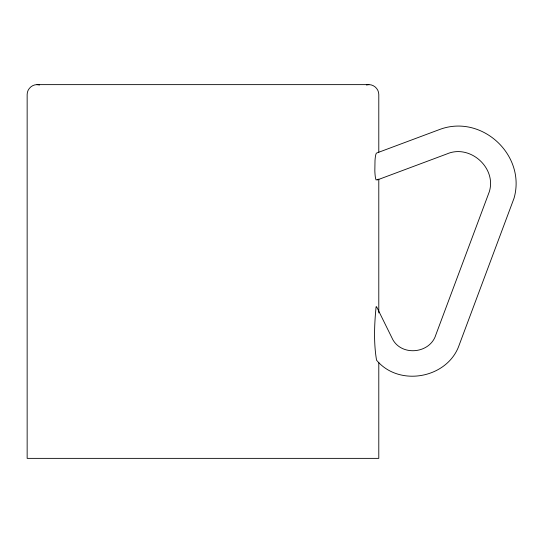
<?xml version="1.0" encoding="UTF-8"?>
<svg xmlns="http://www.w3.org/2000/svg" width="543" height="543" viewBox="0 0 543 543"><rect width="100%" height="100%" fill="white"/><g stroke="black" fill="none" stroke-linecap="round" stroke-linejoin="round"><path stroke-width="0.81" d="M377.297 179.943L446.875 153.947C469.81 143.915 496.702 167.692 489.338 191.665L435.825 334.882C430.185 353.337 402.499 356.581 392.901 339.782L376.557 306.686L376.095 306.727C374.365 324.361 373.584 342.687 376.557 360.199C399.125 387.397 447.717 378.383 459.202 344.988L514.051 198.195C526.411 154.864 481.241 113.412 439.158 129.675L376.557 153.065L376.095 153.703A14.634 1.907 -90 0 0 375.009 160.429L374.833 170.801A12.713 1.656 90 0 0 375.661 178.735L376.095 179.93L378.79 179.176L378.79 312.89M378.79 152.23L378.79 94.509C378.824 89.222 374.202 84.599 368.914 84.633L37.026 84.633C31.738 84.599 27.116 89.222 27.15 94.509L27.15 458.367L378.79 458.367L378.79 362.459M366.355 84.966L368.914 84.633M37.026 84.633L39.585 84.966"/></g></svg>
